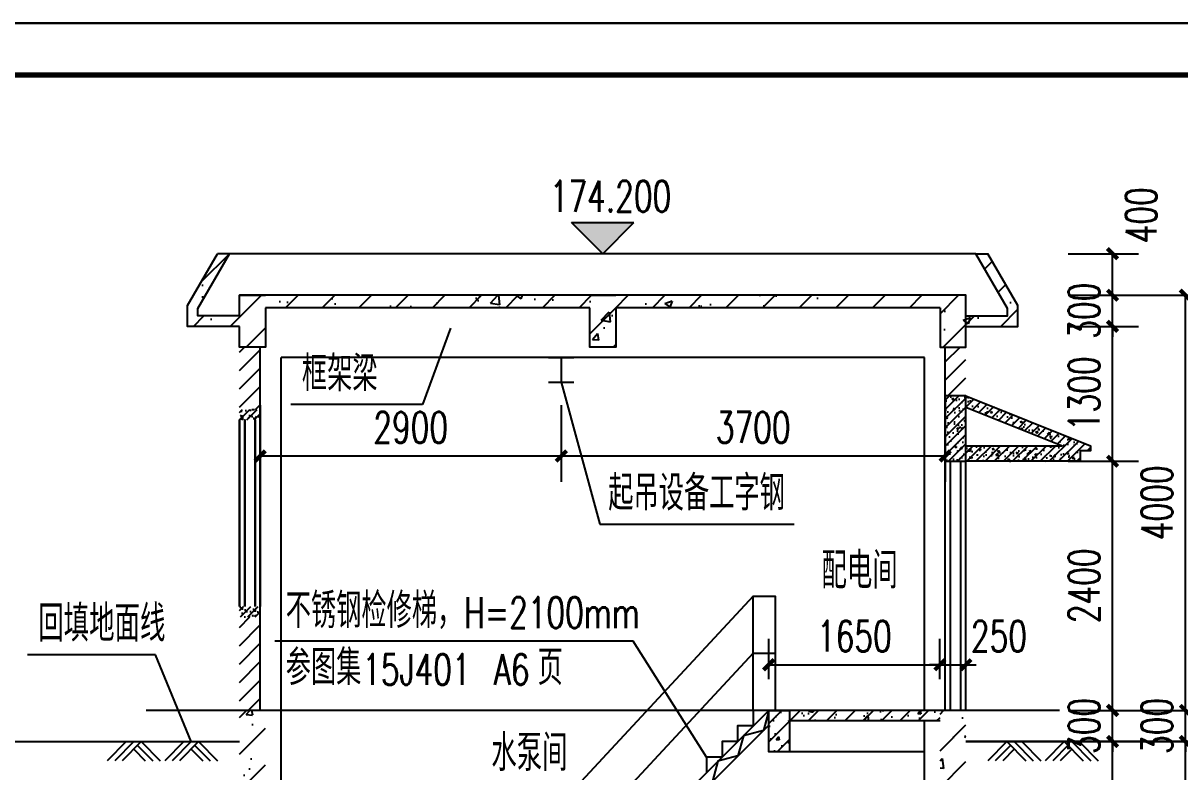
# Model space of a CAD drawing. Header units: millimetres. Extents: x -725 to 2274960, y -506 to 2980382.
# Drawn here: x 2057479 to 2068625, y 2678819 to 2686032 of the extents above; entities that cross this region are included whole.
import ezdxf

# ---------------------------------------------------------------- set-up
doc = ezdxf.new("R2010")
doc.units = ezdxf.units.MM
doc.header["$LTSCALE"] = 1000
doc.linetypes.add('DOTE', pattern=[2.42, 2, -0.2, 0.02, -0.2])
for name, color, linetype in [('02', 1, 'Continuous'), ('4', 1, 'Continuous'), ('DIM_ELEV', 3, 'Continuous'), ('DIM_LEAD', 3, 'Continuous'), ('DOTE', 1, 'DOTE'), ('PUB_DIM', 3, 'Continuous'), ('PUB_TITLE', 4, 'Continuous'), ('YHG_文字', 7, 'Continuous'), ('YHJ_剖面_梁板', 4, 'Continuous'), ('YHJ_平面_砖墙', 4, 'Continuous'), ('YHJ_看线', 144, 'Continuous'), ('YHJ_门窗细线', 160, 'Continuous'), ('附属构件', 6, 'Continuous')]:
    doc.layers.add(name, color=color, linetype=linetype)
doc.styles.add('_TCH_DIM', font='SIMPLEX', dxfattribs={"bigfont": 'GBCBIG'})
doc.styles.add('_TCH_DIM_T3', font='SIMPLEX', dxfattribs={"width": 0.705882, "bigfont": 'GBCBIG'})
doc.styles.add('TSSD_Rein', font='tssdeng.shx', dxfattribs={"width": 0.7, "bigfont": 'hztxt.shx'})
doc.dimstyles.new('_TCH_ARCH&&100', dxfattribs={"dimtxt": 297.5, "dimasz": 100, "dimexe": 250, "dimexo": 300, "dimgap": 126.25, "dimtad": 1, "dimdec": 0, "dimzin": 0, "dimdsep": 46, "dimtxsty": '_TCH_DIM_T3', "dimblk": 'ARCHTICK', "dimcen": 0.09, "dimclrt": 7, "dimazin": 2, "dimtfac": 1, "dimtdec": 0, "dimtix": 1, "dimtmove": 2, "dimatfit": 3, "dimfxl": 75, "dimtolj": 1, "dimtzin": 0, "dimarcsym": 0})

# ---------------------------------------------------------------- blocks, each defined once
blk = doc.blocks.new('HAYJZ A3')
blk.add_lwpolyline([(4975, -403417), (46975, -403417), (46975, -433117), (4975, -433117), (4975, -403417)])
at = {"const_width": 50}
blk.add_lwpolyline([(7475, -403917), (46475, -403917), (46475, -432617), (7475, -432617), (7475, -403917)], dxfattribs=at)
at = {"layer": 'PUB_TITLE'}
blk.add_lwpolyline([(4975, -433117), (46975, -433117), (46975, -403417), (4975, -403417)], close=True, dxfattribs=at)
blk = doc.blocks.new('_ArchTick')
at = {"color": 0, "linetype": 'ByBlock', "const_width": 0.4}
blk.add_lwpolyline([(-0.5, -0.5), (0.5, 0.5)], dxfattribs=at)
blk = doc.blocks.new('*D132')
at = {"layer": 'Defpoints', "color": 0, "transparency": 16777216}
for p in [(2067249, 2679111), (2067977, 2679111), (2067249, 2675811)]:
    blk.add_point(p, dxfattribs=at)
at = {"layer": 'PUB_DIM', "color": 0, "lineweight": -2, "transparency": 16777216}
for p, q in [((2067549, 2679111), (2068227, 2679111)), ((2067977, 2675811), (2067977, 2679111)), ((2067549, 2675811), (2068227, 2675811))]:
    blk.add_line(p, q, dxfattribs=at)
at = {"layer": 'PUB_DIM', "color": 0, "lineweight": -2, "transparency": 16777216, "xscale": 100, "yscale": 100, "zscale": 100}
for p, rotation in [((2067977, 2679111), 90), ((2067977, 2675811), 270)]:
    blk.add_blockref('_ArchTick', p, dxfattribs=dict(at, rotation=rotation))
at = {"layer": 'PUB_DIM', "color": 7, "transparency": 16777216, "insert": (2067702, 2677461), "char_height": 297.5, "attachment_point": 5, "rotation": 90, "style": '_TCH_DIM_T3'}
blk.add_mtext('\\A1;3300', dxfattribs=at)
blk = doc.blocks.new('*D133')
at = {"layer": 'Defpoints', "color": 0, "transparency": 16777216}
for p in [(2067249, 2679411), (2067977, 2679411), (2067249, 2679111)]:
    blk.add_point(p, dxfattribs=at)
at = {"layer": 'PUB_DIM', "color": 0, "lineweight": -2, "transparency": 16777216}
for p, q in [((2067977, 2679411), (2067977, 2679511)), ((2067549, 2679411), (2068227, 2679411)), ((2067977, 2679111), (2067977, 2679411)), ((2067549, 2679111), (2068227, 2679111)), ((2067977, 2679111), (2067977, 2679011))]:
    blk.add_line(p, q, dxfattribs=at)
at = {"layer": 'PUB_DIM', "color": 0, "lineweight": -2, "transparency": 16777216, "xscale": 100, "yscale": 100, "zscale": 100}
for p, rotation in [((2067977, 2679411), 270), ((2067977, 2679111), 90)]:
    blk.add_blockref('_ArchTick', p, dxfattribs=dict(at, rotation=rotation))
at = {"layer": 'PUB_DIM', "color": 7, "transparency": 16777216, "insert": (2067702, 2679261), "char_height": 297.5, "attachment_point": 5, "rotation": 90, "style": '_TCH_DIM_T3'}
blk.add_mtext('\\A1;300', dxfattribs=at)
blk = doc.blocks.new('*D134')
at = {"layer": 'Defpoints', "color": 0, "transparency": 16777216}
for p in [(2067249, 2681811), (2067977, 2681811), (2067249, 2679411)]:
    blk.add_point(p, dxfattribs=at)
at = {"layer": 'PUB_DIM', "color": 0, "lineweight": -2, "transparency": 16777216}
for p, q in [((2067549, 2681811), (2068227, 2681811)), ((2067977, 2679411), (2067977, 2681811)), ((2067549, 2679411), (2068227, 2679411))]:
    blk.add_line(p, q, dxfattribs=at)
at = {"layer": 'PUB_DIM', "color": 0, "lineweight": -2, "transparency": 16777216, "xscale": 100, "yscale": 100, "zscale": 100}
for p, rotation in [((2067977, 2681811), 90), ((2067977, 2679411), 270)]:
    blk.add_blockref('_ArchTick', p, dxfattribs=dict(at, rotation=rotation))
at = {"layer": 'PUB_DIM', "color": 7, "transparency": 16777216, "insert": (2067702, 2680611), "char_height": 297.5, "attachment_point": 5, "rotation": 90, "style": '_TCH_DIM_T3'}
blk.add_mtext('\\A1;2400', dxfattribs=at)
blk = doc.blocks.new('*D135')
at = {"layer": 'Defpoints', "color": 0, "transparency": 16777216}
for p in [(2067249, 2683111), (2067977, 2683111), (2067249, 2681811)]:
    blk.add_point(p, dxfattribs=at)
at = {"layer": 'PUB_DIM', "color": 0, "lineweight": -2, "transparency": 16777216}
for p, q in [((2067549, 2683111), (2068227, 2683111)), ((2067977, 2681811), (2067977, 2683111)), ((2067549, 2681811), (2068227, 2681811))]:
    blk.add_line(p, q, dxfattribs=at)
at = {"layer": 'PUB_DIM', "color": 0, "lineweight": -2, "transparency": 16777216, "xscale": 100, "yscale": 100, "zscale": 100}
for p, rotation in [((2067977, 2683111), 90), ((2067977, 2681811), 270)]:
    blk.add_blockref('_ArchTick', p, dxfattribs=dict(at, rotation=rotation))
at = {"layer": 'PUB_DIM', "color": 7, "transparency": 16777216, "insert": (2067702, 2682461), "char_height": 297.5, "attachment_point": 5, "rotation": 90, "style": '_TCH_DIM_T3'}
blk.add_mtext('\\A1;1300', dxfattribs=at)
blk = doc.blocks.new('*D136')
at = {"layer": 'Defpoints', "color": 0, "transparency": 16777216}
for p in [(2067249, 2683411), (2067977, 2683411), (2067249, 2683111)]:
    blk.add_point(p, dxfattribs=at)
at = {"layer": 'PUB_DIM', "color": 0, "lineweight": -2, "transparency": 16777216}
for p, q in [((2067977, 2683411), (2067977, 2683511)), ((2067549, 2683411), (2068227, 2683411)), ((2067977, 2683111), (2067977, 2683411)), ((2067549, 2683111), (2068227, 2683111)), ((2067977, 2683111), (2067977, 2683011))]:
    blk.add_line(p, q, dxfattribs=at)
at = {"layer": 'PUB_DIM', "color": 0, "lineweight": -2, "transparency": 16777216, "xscale": 100, "yscale": 100, "zscale": 100}
for p, rotation in [((2067977, 2683411), 270), ((2067977, 2683111), 90)]:
    blk.add_blockref('_ArchTick', p, dxfattribs=dict(at, rotation=rotation))
at = {"layer": 'PUB_DIM', "color": 7, "transparency": 16777216, "insert": (2067702, 2683261), "char_height": 297.5, "attachment_point": 5, "rotation": 90, "style": '_TCH_DIM_T3'}
blk.add_mtext('\\A1;300', dxfattribs=at)
blk = doc.blocks.new('*D137')
at = {"layer": 'Defpoints', "color": 0, "transparency": 16777216}
for p in [(2067249, 2683811), (2067977, 2683811), (2067249, 2683411)]:
    blk.add_point(p, dxfattribs=at)
at = {"layer": 'PUB_DIM', "color": 0, "lineweight": -2, "transparency": 16777216}
for p, q in [((2067549, 2683811), (2068227, 2683811)), ((2067977, 2683411), (2067977, 2683811)), ((2067549, 2683411), (2068227, 2683411))]:
    blk.add_line(p, q, dxfattribs=at)
at = {"layer": 'PUB_DIM', "color": 0, "lineweight": -2, "transparency": 16777216, "xscale": 100, "yscale": 100, "zscale": 100}
for p, rotation in [((2067977, 2683811), 90), ((2067977, 2683411), 270)]:
    blk.add_blockref('_ArchTick', p, dxfattribs=dict(at, rotation=rotation))
at = {"layer": 'PUB_DIM', "color": 7, "transparency": 16777216, "insert": (2068252, 2684181), "char_height": 297.5, "attachment_point": 5, "rotation": 90, "style": '_TCH_DIM_T3'}
blk.add_mtext('\\A1;400', dxfattribs=at)
blk = doc.blocks.new('*D140')
at = {"layer": 'Defpoints', "color": 0, "transparency": 16777216}
for p in [(2067549, 2679111), (2068679, 2679111), (2067549, 2675811)]:
    blk.add_point(p, dxfattribs=at)
at = {"layer": 'PUB_DIM', "color": 0, "lineweight": -2, "transparency": 16777216}
for p, q in [((2067849, 2679111), (2068929, 2679111)), ((2068679, 2675811), (2068679, 2679111)), ((2067849, 2675811), (2068929, 2675811))]:
    blk.add_line(p, q, dxfattribs=at)
at = {"layer": 'PUB_DIM', "color": 0, "lineweight": -2, "transparency": 16777216, "xscale": 100, "yscale": 100, "zscale": 100}
for p, rotation in [((2068679, 2679111), 90), ((2068679, 2675811), 270)]:
    blk.add_blockref('_ArchTick', p, dxfattribs=dict(at, rotation=rotation))
at = {"layer": 'PUB_DIM', "color": 7, "transparency": 16777216, "insert": (2068404, 2677461), "char_height": 297.5, "attachment_point": 5, "rotation": 90, "style": '_TCH_DIM_T3'}
blk.add_mtext('\\A1;3300', dxfattribs=at)
blk = doc.blocks.new('*D141')
at = {"layer": 'Defpoints', "color": 0, "transparency": 16777216}
for p in [(2067549, 2679411), (2068679, 2679411), (2067549, 2679111)]:
    blk.add_point(p, dxfattribs=at)
at = {"layer": 'PUB_DIM', "color": 0, "lineweight": -2, "transparency": 16777216}
for p, q in [((2068679, 2679411), (2068679, 2679511)), ((2067849, 2679411), (2068929, 2679411)), ((2068679, 2679111), (2068679, 2679411)), ((2067849, 2679111), (2068929, 2679111)), ((2068679, 2679111), (2068679, 2679011))]:
    blk.add_line(p, q, dxfattribs=at)
at = {"layer": 'PUB_DIM', "color": 0, "lineweight": -2, "transparency": 16777216, "xscale": 100, "yscale": 100, "zscale": 100}
for p, rotation in [((2068679, 2679411), 270), ((2068679, 2679111), 90)]:
    blk.add_blockref('_ArchTick', p, dxfattribs=dict(at, rotation=rotation))
at = {"layer": 'PUB_DIM', "color": 7, "transparency": 16777216, "insert": (2068404, 2679261), "char_height": 297.5, "attachment_point": 5, "rotation": 90, "style": '_TCH_DIM_T3'}
blk.add_mtext('\\A1;300', dxfattribs=at)
blk = doc.blocks.new('*D142')
at = {"layer": 'Defpoints', "color": 0, "transparency": 16777216}
for p in [(2067549, 2683411), (2068679, 2683411), (2067549, 2679411)]:
    blk.add_point(p, dxfattribs=at)
at = {"layer": 'PUB_DIM', "color": 0, "lineweight": -2, "transparency": 16777216}
for p, q in [((2067849, 2683411), (2068929, 2683411)), ((2068679, 2679411), (2068679, 2683411)), ((2067849, 2679411), (2068929, 2679411))]:
    blk.add_line(p, q, dxfattribs=at)
at = {"layer": 'PUB_DIM', "color": 0, "lineweight": -2, "transparency": 16777216, "xscale": 100, "yscale": 100, "zscale": 100}
for p, rotation in [((2068679, 2683411), 90), ((2068679, 2679411), 270)]:
    blk.add_blockref('_ArchTick', p, dxfattribs=dict(at, rotation=rotation))
at = {"layer": 'PUB_DIM', "color": 7, "transparency": 16777216, "insert": (2068404, 2681411), "char_height": 297.5, "attachment_point": 5, "rotation": 90, "style": '_TCH_DIM_T3'}
blk.add_mtext('\\A1;4000', dxfattribs=at)
blk = doc.blocks.new('*D143')
at = {"layer": 'Defpoints', "color": 0, "transparency": 16777216}
for p in [(2066564, 2679851), (2066314, 2679411), (2066564, 2679411)]:
    blk.add_point(p, dxfattribs=at)
at = {"layer": 'PUB_DIM', "color": 0, "lineweight": -2, "transparency": 16777216}
for p, q in [((2066314, 2679711), (2066314, 2680101)), ((2066564, 2679711), (2066564, 2680101)), ((2066314, 2679851), (2066214, 2679851)), ((2066314, 2679851), (2066564, 2679851)), ((2066564, 2679851), (2066664, 2679851))]:
    blk.add_line(p, q, dxfattribs=at)
at = {"layer": 'PUB_DIM', "color": 0, "lineweight": -2, "transparency": 16777216, "xscale": 100, "yscale": 100, "zscale": 100}
blk.add_blockref('_ArchTick', (2066314, 2679851), dxfattribs=at)
at = {"layer": 'PUB_DIM', "color": 0, "lineweight": -2, "transparency": 16777216, "xscale": 100, "yscale": 100, "zscale": 100, "rotation": 180}
blk.add_blockref('_ArchTick', (2066564, 2679851), dxfattribs=at)
at = {"layer": 'PUB_DIM', "color": 7, "transparency": 16777216, "insert": (2066882, 2680126), "char_height": 297.5, "attachment_point": 5, "style": '_TCH_DIM_T3'}
blk.add_mtext('\\A1;250', dxfattribs=at)
blk = doc.blocks.new('*D144')
at = {"layer": 'Defpoints', "color": 0, "transparency": 16777216}
for p in [(2066314, 2679851), (2064664, 2679411), (2066314, 2679411)]:
    blk.add_point(p, dxfattribs=at)
at = {"layer": 'PUB_DIM', "color": 0, "lineweight": -2, "transparency": 16777216}
for p, q in [((2064664, 2679711), (2064664, 2680101)), ((2066314, 2679711), (2066314, 2680101)), ((2064664, 2679851), (2066314, 2679851))]:
    blk.add_line(p, q, dxfattribs=at)
at = {"layer": 'PUB_DIM', "color": 0, "lineweight": -2, "transparency": 16777216, "xscale": 100, "yscale": 100, "zscale": 100, "rotation": 180}
blk.add_blockref('_ArchTick', (2064664, 2679851), dxfattribs=at)
at = {"layer": 'PUB_DIM', "color": 0, "lineweight": -2, "transparency": 16777216, "xscale": 100, "yscale": 100, "zscale": 100}
blk.add_blockref('_ArchTick', (2066314, 2679851), dxfattribs=at)
at = {"layer": 'PUB_DIM', "color": 7, "transparency": 16777216, "insert": (2065489, 2680126), "char_height": 297.5, "attachment_point": 5, "style": '_TCH_DIM_T3'}
blk.add_mtext('\\A1;1650', dxfattribs=at)
blk = doc.blocks.new('*D145')
at = {"layer": 'Defpoints', "color": 0, "transparency": 16777216}
for p in [(2059764, 2682652), (2062665, 2682652), (2062665, 2681862)]:
    blk.add_point(p, dxfattribs=at)
at = {"layer": 'PUB_DIM', "color": 0, "lineweight": -2, "transparency": 16777216}
for p, q in [((2059764, 2682352), (2059764, 2681612)), ((2062665, 2682352), (2062665, 2681612)), ((2059764, 2681862), (2062665, 2681862))]:
    blk.add_line(p, q, dxfattribs=at)
at = {"layer": 'PUB_DIM', "color": 0, "lineweight": -2, "transparency": 16777216, "xscale": 100, "yscale": 100, "zscale": 100, "rotation": 180}
blk.add_blockref('_ArchTick', (2059764, 2681862), dxfattribs=at)
at = {"layer": 'PUB_DIM', "color": 0, "lineweight": -2, "transparency": 16777216, "xscale": 100, "yscale": 100, "zscale": 100}
blk.add_blockref('_ArchTick', (2062665, 2681862), dxfattribs=at)
at = {"layer": 'PUB_DIM', "color": 7, "transparency": 16777216, "insert": (2061214, 2682137), "char_height": 297.5, "attachment_point": 5, "style": '_TCH_DIM_T3'}
blk.add_mtext('\\A1;2900', dxfattribs=at)
blk = doc.blocks.new('*D146')
at = {"layer": 'Defpoints', "color": 0, "transparency": 16777216}
for p in [(2062665, 2682652), (2066364, 2682652), (2066364, 2681862)]:
    blk.add_point(p, dxfattribs=at)
at = {"layer": 'PUB_DIM', "color": 0, "lineweight": -2, "transparency": 16777216}
for p, q in [((2062665, 2682352), (2062665, 2681612)), ((2066364, 2682352), (2066364, 2681612)), ((2062665, 2681862), (2066364, 2681862))]:
    blk.add_line(p, q, dxfattribs=at)
at = {"layer": 'PUB_DIM', "color": 0, "lineweight": -2, "transparency": 16777216, "xscale": 100, "yscale": 100, "zscale": 100, "rotation": 180}
blk.add_blockref('_ArchTick', (2062665, 2681862), dxfattribs=at)
at = {"layer": 'PUB_DIM', "color": 0, "lineweight": -2, "transparency": 16777216, "xscale": 100, "yscale": 100, "zscale": 100}
blk.add_blockref('_ArchTick', (2066364, 2681862), dxfattribs=at)
at = {"layer": 'PUB_DIM', "color": 7, "transparency": 16777216, "insert": (2064514, 2682137), "char_height": 297.5, "attachment_point": 5, "style": '_TCH_DIM_T3'}
blk.add_mtext('\\A1;3700', dxfattribs=at)

msp = doc.modelspace()

# ---------------------------------------------------------------- hatches: boundary and pattern name
h = msp.add_hatch()
h.set_pattern_fill('钢筋混凝土', color=8, scale=100)
h.set_pattern_definition([(45, (-401362.35, -212597), (-176.776695, 176.776695), []), (50, (-401362.35, -212597), (717.26018, -62.752135), [75, -825]), (355, (-401362.35, -212597), (-138.75133, 752.19213), [60, -660]), (100.4514, (-401302.6, -212602.24), (578.50938, 689.43954), [63.74019, -701.14211]), (46.1842, (-401362.35, -212397), (1067.24105, -165.51901), [112.5, -1237.5]), (96.6356, (-401273.4, -212410.8), (934.6627, 974.11787), [95.6103, -1051.713]), (351.1842, (-401362.3, -212397), (934.66195, 974.1186), [90, -990]), (21, (-401262.35, -212447), (596.90705, -402.61889), [75, -825]), (326, (-401262.35, -212447), (243.31533, 725.15005), [60, -660]), (71.4514, (-401212.6, -212480.56), (840.22263, 322.5305), [63.74019, -701.14211]), (37.5, (-401362.35, -212597), (12.159855, 332.893854), [0, -652, 0, -670, 0, -662.5]), (7.5, (-401362.35, -212597), (263.069537, 394.411712), [0, -382, 0, -637, 0, -252.5]), (327.5, (-401585.35, -212597), (533.822436, -22.554872), [0, -250, 0, -780, 0, -1035]), (317.5, (-401685.35, -212597), (583.18617, 100.10498), [0, -325, 0, -518, 0, -735])])
h.paths.add_polyline_path([(2066660.0764, 2683810.7246), (2066775.5465, 2683810.7246), (2067006.4866, 2683410.7246), (2066891.0165, 2683410.7246)])
h.paths.add_polyline_path([(2066564.2216, 2683210.7246), (2066964.2216, 2683210.7246), (2066964.2216, 2683283.9296), (2066891.0165, 2683410.7246), (2067006.4866, 2683410.7246), (2067064.2216, 2683310.7246), (2067064.2216, 2683110.7246), (2066564.2216, 2683110.7246)])
h.paths.add_polyline_path([(2066464.2216, 2683410.7246), (2066564.2216, 2683410.7246), (2066564.2216, 2682910.7246), (2066464.2216, 2682910.7246)])
h.paths.add_polyline_path([(2062939.2216, 2683290.7246), (2059814.2216, 2683290.7246), (2059814.2216, 2682910.7246), (2059664.2216, 2682910.7246), (2059664.2216, 2683410.7246), (2059814.2216, 2683410.7246), (2066464.2216, 2683410.7246), (2066464.2216, 2682910.7246), (2066314.2216, 2682910.7246), (2066314.2216, 2683290.7246), (2063189.2216, 2683290.7246), (2063189.2216, 2682910.7246), (2062939.2216, 2682910.7246)])
h.paths.add_polyline_path([(2059064.2216, 2683310.7246), (2059121.9566, 2683410.7246), (2059237.4267, 2683410.7246), (2059164.2216, 2683283.9296), (2059164.2216, 2683210.7246), (2059564.2216, 2683210.7246), (2059564.2216, 2683410.7246), (2059664.2216, 2683410.7246), (2059664.2216, 2682910.7246), (2059564.2216, 2682910.7246), (2059564.2216, 2683110.7246), (2059064.2216, 2683110.7246)])
h.paths.add_polyline_path([(2059352.8967, 2683810.7246), (2059468.3668, 2683810.7246), (2059237.4267, 2683410.7246), (2059121.9566, 2683410.7246)])
h = msp.add_hatch()
h.set_pattern_fill('钢筋混凝土', color=8, scale=25)
h.set_pattern_definition([(45, (-401362.35, -212597.007), (-44.1941738, 44.1941738), []), (50, (-401362.35, -212597), (179.3150457, -15.688034), [18.75, -206.25]), (355, (-401362.35, -212597), (-34.687833, 188.048033), [15, -165]), (100.4514, (-401347.4, -212598.31), (144.6273454, 172.3598855), [15.9350475, -175.285528]), (46.1842, (-401362.35, -212547), (266.810262, -41.379754), [28.125, -309.375]), (96.6356, (-401340.11, -212550.46), (233.665676, 243.529468), [23.902572, -262.92825]), (351.1842, (-401362.35, -212547), (233.665486, 243.52965), [22.5, -247.5]), (21, (-401337.35, -212559.5), (149.226763, -100.6547227), [18.75, -206.25]), (326, (-401337.35, -212559.5), (60.828833, 181.287511), [15, -165]), (71.4514, (-401324.91, -212567.9), (210.055657, 80.632624), [15.9350475, -175.285528]), (37.5, (-401362.35, -212597.007), (3.0399638, 83.2234635), [0, -163, 0, -167.5, 0, -165.625]), (7.5, (-401362.35, -212597.01), (65.7673844, 98.602928), [0, -95.5, 0, -159.25, 0, -63.125]), (327.5, (-401418.1, -212597.01), (133.455609, -5.6387179), [0, -62.5, 0, -195, 0, -258.75]), (317.5, (-401443.1, -212597.01), (145.7965423, 25.0262456), [0, -81.25, 0, -129.5, 0, -183.75])])
h.paths.add_polyline_path([(2066464.2216, 2682440.6903), (2066364.2216, 2682440.6903), (2066364.2216, 2681810.7246), (2066464.2216, 2681810.7246)])
h.paths.add_polyline_path([(2066564.2216, 2682440.6903), (2066464.2216, 2682440.6903), (2066464.2216, 2681810.7246), (2066564.2216, 2681810.7246)])
h.paths.add_polyline_path([(2066564.2216, 2682440.6903), (2066564.2216, 2682332.9881), (2067494.9468, 2681960.7246), (2066564.2216, 2681960.7246), (2066564.2216, 2681810.7246), (2067664.2216, 2681810.7246), (2067664.2216, 2681910.7246), (2067764.2216, 2681910.7246), (2067764.2216, 2681960.7246)])
h = msp.add_hatch()
h.set_pattern_fill('钢筋混凝土', color=8, scale=20)
h.set_pattern_definition([(45, (-401362.35, -212597.007), (-35.35533906, 35.35533906), []), (50, (-401362.35, -212597.01), (143.4520365, -12.550427), [15, -165]), (355, (-401362.35, -212597), (-27.750267, 150.438427), [12, -132]), (100.4514, (-401350.4, -212598.05), (115.7018763, 137.8879084), [12.748038, -140.2284224]), (46.1842, (-401362.35, -212557), (213.44821, -33.103803), [22.5, -247.5]), (96.6356, (-401344.56, -212559.77), (186.932541, 194.823574), [19.122058, -210.3426]), (351.1842, (-401362.35, -212557), (186.932389, 194.82372), [18, -198]), (21, (-401342.35, -212567.01), (119.3814104, -80.523778), [15, -165]), (326, (-401342.35, -212567), (48.6630664, 145.030009), [12, -132]), (71.4514, (-401332.4, -212573.72), (168.0445257, 64.5060993), [12.748038, -140.2284224]), (37.5, (-401362.35, -212597.007), (2.43197106, 66.5787708), [0, -130.4, 0, -134, 0, -132.5]), (7.5, (-401362.35, -212597.01), (52.6139075, 78.8823424), [0, -76.4, 0, -127.4, 0, -50.5]), (327.5, (-401406.95, -212597.007), (106.7644872, -4.51097435), [0, -50, 0, -156, 0, -207]), (317.5, (-401426.95, -212597.01), (116.6372339, 20.0209965), [0, -65, 0, -103.6, 0, -147])])
h.paths.add_polyline_path([(2059664.2216, 2680410.7246), (2059764.2216, 2680410.7246), (2059764.2216, 2680310.7246), (2059664.2216, 2680310.7246)])
h.paths.add_polyline_path([(2059564.2216, 2680410.7246), (2059664.2216, 2680410.7246), (2059664.2216, 2680310.7246), (2059564.2216, 2680310.7246)])
h.paths.add_polyline_path([(2059664.2216, 2682310.7246), (2059764.2216, 2682310.7246), (2059764.2216, 2682210.7246), (2059664.2216, 2682210.7246)])
h.paths.add_polyline_path([(2059564.2216, 2682310.7246), (2059664.2216, 2682310.7246), (2059664.2216, 2682210.7246), (2059564.2216, 2682210.7246)])
h = msp.add_hatch()
h.set_pattern_fill('钢筋混凝土', color=8, scale=100)
h.set_pattern_definition([(45, (0, 0), (-176.776695, 176.776695), []), (50, (0, 0), (717.26018, -62.75213), [75, -825]), (355, (0, 0), (-138.75133, 752.19213), [60, -660]), (100.4514, (59.8, -5.2), (578.50938, 689.43954), [63.74019, -701.14211]), (46.1842, (0, 200), (1067.24105, -165.51901), [112.5, -1237.5]), (96.6356, (88.9, 186.2), (934.6627, 974.11787), [95.6103, -1051.713]), (351.1842, (0, 200), (934.66195, 974.1186), [90, -990]), (21, (100, 150), (596.90705, -402.61889), [75, -825]), (326, (100, 150), (243.31533, 725.15005), [60, -660]), (71.4514, (149.74, 116.45), (840.22263, 322.5305), [63.74019, -701.14211]), (37.5, (0, 0), (12.159855, 332.893854), [0, -652, 0, -670, 0, -662.5]), (7.5, (0, 0), (263.069537, 394.411712), [0, -382, 0, -637, 0, -252.5]), (327.5, (-223, 0), (533.822436, -22.554872), [0, -250, 0, -780, 0, -1035]), (317.5, (-323, 0), (583.18617, 100.10498), [0, -325, 0, -518, 0, -735])])
h.paths.add_polyline_path([(2066564.2216, 2679410.7246), (2066314.2216, 2679410.7246), (2066314.2216, 2678385.3973), (2066564.2216, 2678398.5418)])
h.paths.add_polyline_path([(2066564.2216, 2678398.5418), (2066314.2216, 2678385.3973), (2066314.2216, 2675810.7246), (2061146.7571, 2675810.7246), (2061388.2388, 2675310.7246), (2066864.2216, 2675310.7246), (2066864.2216, 2675810.7246), (2066564.2216, 2675810.7246)])
h.paths.add_polyline_path([(2059814.2216, 2678403.4841), (2059564.2216, 2678410.7246), (2059564.2216, 2676716.5962), (2059814.2216, 2676716.5962)])
h.paths.add_polyline_path([(2059814.2216, 2679410.7246), (2059564.2216, 2679410.7246), (2059564.2216, 2678410.7246), (2059814.2216, 2678403.4841)])
h.paths.add_polyline_path([(2061146.7571, 2675810.7246), (2059814.2216, 2675810.7246), (2059814.2216, 2675910.7246), (2059814.2216, 2676164.8861), (2059564.2216, 2676164.8861), (2059564.2216, 2675810.7246), (2059374.9307, 2675810.7246), (2059264.2216, 2675603.5889), (2059264.2216, 2675310.7246), (2061388.2388, 2675310.7246)])
h.paths.add_polyline_path([(2059374.9307, 2675810.7246), (2059264.2216, 2675810.7246), (2059264.2216, 2675603.5889)], flags=17)
h = msp.add_hatch()
h.set_pattern_fill('钢筋混凝土', color=8, scale=50)
h.set_pattern_definition([(45, (-401362.35, -212597.01), (-88.3883476, 88.3883476), []), (50, (-401362.35, -212597), (358.630091, -31.376067), [37.5, -412.5]), (355, (-401362.35, -212597), (-69.375667, 376.096067), [30, -330]), (100.4514, (-401332.46, -212599.62), (289.25469, 344.71977), [31.870095, -350.571056]), (46.1842, (-401362.35, -212497), (533.620524, -82.759507), [56.25, -618.75]), (96.6356, (-401317.9, -212503.9), (467.33135, 487.058935), [47.805144, -525.8565]), (351.1842, (-401362.35, -212497), (467.33097, 487.0593), [45, -495]), (21, (-401312.35, -212522), (298.453526, -201.309445), [37.5, -412.5]), (326, (-401312.35, -212522), (121.657666, 362.575023), [30, -330]), (71.4514, (-401287.48, -212538.78), (420.111314, 161.265248), [31.870095, -350.571056]), (37.5, (-401362.35, -212597.01), (6.0799277, 166.446927), [0, -326, 0, -335, 0, -331.25]), (7.5, (-401362.35, -212597), (131.534769, 197.205856), [0, -191, 0, -318.5, 0, -126.25]), (327.5, (-401473.85, -212597.01), (266.911218, -11.277436), [0, -125, 0, -390, 0, -517.5]), (317.5, (-401523.85, -212597), (291.593085, 50.052491), [0, -162.5, 0, -259, 0, -367.5])])
h.paths.add_polyline_path([(2064864.2216, 2679410.7246), (2066314.2216, 2679410.7246), (2066314.2216, 2679310.7246), (2064864.2216, 2679310.7246)])
h.paths.add_polyline_path([(2064664.2216, 2679410.7246), (2064864.2216, 2679410.7246), (2064864.2216, 2679010.7246), (2064664.2216, 2679010.7246)])
at = {"layer": 'DIM_ELEV'}
msp.add_hatch(color=256, dxfattribs=at).paths.add_polyline_path([(2063064.2216, 2683810.7246), (2062764.2216, 2684110.7246), (2063364.2216, 2684110.7246)])
at = {"layer": 'YHJ_剖面_梁板'}
h = msp.add_hatch(dxfattribs=at)
h.set_pattern_fill('普通砖', color=8, scale=50)
h.set_pattern_definition([(45, (-126767.9, 3853.48), (-88.388383, 88.388383), [])])
h.paths.add_polyline_path([(2066464.2216, 2682910.7246), (2066564.2216, 2682910.7246), (2066564.2216, 2682440.6903), (2066464.2216, 2682440.6903)])
h.paths.add_polyline_path([(2066364.2216, 2682910.7246), (2066464.2216, 2682910.7246), (2066464.2216, 2682440.6903), (2066364.2216, 2682440.6903)])
h.paths.add_polyline_path([(2059664.2216, 2682910.7246), (2059764.2216, 2682910.7246), (2059764.2216, 2682310.7246), (2059664.2216, 2682310.7246)])
h.paths.add_polyline_path([(2059564.2216, 2682910.7246), (2059664.2216, 2682910.7246), (2059664.2216, 2682310.7246), (2059564.2216, 2682310.7246)])
h.paths.add_polyline_path([(2059664.2216, 2680310.7246), (2059764.2216, 2680310.7246), (2059764.2216, 2679410.7246), (2059664.2216, 2679410.7246)])
h.paths.add_polyline_path([(2059564.2216, 2680310.7246), (2059664.2216, 2680310.7246), (2059664.2216, 2679410.7246), (2059564.2216, 2679410.7246)])

# ---------------------------------------------------------------- linework, layer by layer
for p, q in [((2058473.6097, 2679110.7246), (2058290.4892, 2678924.7712)), ((2058545.5499, 2679110.7246), (2058362.4294, 2678924.7712)), ((2058617.4901, 2679110.7246), (2058434.3696, 2678924.7712)), ((2058545.5499, 2679037.6714), (2058656.7302, 2678924.7712)), ((2058581.52, 2679074.198), (2058728.6704, 2678924.7712)), ((2058617.4901, 2679110.7246), (2058800.7109, 2678924.7712)), ((2059026.5717, 2679110.7246), (2058843.4512, 2678924.7712)), ((2059098.5119, 2679110.7246), (2058915.3914, 2678924.7712)), ((2059170.4521, 2679110.7246), (2058987.3316, 2678924.7712)), ((2059098.5119, 2679037.6714), (2059209.6922, 2678924.7712)), ((2059134.482, 2679074.198), (2059281.6324, 2678924.7712)), ((2059170.4521, 2679110.7246), (2059353.6729, 2678924.7712)), ((2066957.9911, 2679110.7246), (2066774.7703, 2678924.7712)), ((2066993.9612, 2679074.198), (2066846.8108, 2678924.7712)), ((2067029.9313, 2679037.6714), (2066918.751, 2678924.7712)), ((2066957.9911, 2679110.7246), (2067141.1116, 2678924.7712)), ((2067029.9313, 2679110.7246), (2067213.0518, 2678924.7712)), ((2067101.8715, 2679110.7246), (2067284.992, 2678924.7712)), ((2067510.9531, 2679110.7246), (2067327.7323, 2678924.7712)), ((2067546.9232, 2679074.198), (2067399.7728, 2678924.7712)), ((2067582.8933, 2679037.6714), (2067471.713, 2678924.7712)), ((2067510.9531, 2679110.7246), (2067694.0736, 2678924.7712)), ((2067582.8933, 2679110.7246), (2067766.0138, 2678924.7712)), ((2067654.8335, 2679110.7246), (2067837.954, 2678924.7712))]:
    msp.add_line(p, q)
at = {"layer": '02', "const_width": 20}
for points in [[(2062788.7617, 2682810.7246), (2062540.2926, 2682810.7246)], [(2062664.5271, 2682810.7246), (2062664.5271, 2682572.148)], [(2062788.7617, 2682572.148), (2062540.2926, 2682572.148)]]:
    msp.add_lwpolyline(points, dxfattribs=at)
at = {"layer": '4', "color": 14}
for p, q in [((2064664.2216, 2679410.7246), (2062564.2216, 2677310.7246)), ((2064664.2216, 2679269.3032), (2062705.643, 2677310.7246))]:
    msp.add_line(p, q, dxfattribs=at)
for points in [[(2064664.2216, 2679410.7246), (2064612.4578, 2679217.5394), (2064419.2726, 2679165.7756), (2064367.5088, 2678972.5904), (2064174.3237, 2678920.8266), (2064122.5598, 2678727.6414), (2063929.3747, 2678675.8776), (2063877.6109, 2678482.6925), (2063684.4257, 2678430.9287), (2063632.6619, 2678237.7435), (2063439.4767, 2678185.9797), (2063387.7129, 2677992.7945), (2063194.5278, 2677941.0307), (2063142.7639, 2677747.8456), (2062949.5788, 2677696.0817), (2062897.815, 2677502.8966), (2062704.6298, 2677451.1328), (2062667.0075, 2677310.7246)], [(2064664.2216, 2679410.7246), (2064514.2216, 2679410.7246), (2064514.2216, 2679260.7246)], [(2064514.2216, 2679260.7246), (2064364.2216, 2679260.7246), (2064364.2216, 2679110.7246)], [(2064364.2216, 2679110.7246), (2064214.2216, 2679110.7246), (2064214.2216, 2678960.7246)], [(2064214.2216, 2678960.7246), (2064064.2216, 2678960.7246), (2064064.2216, 2678810.7246)]]:
    msp.add_lwpolyline(points, dxfattribs=at)
at = {"layer": 'DIM_ELEV'}
for p, q in [((2063064.2216, 2683810.7246), (2062764.2216, 2684110.7246)), ((2062764.2216, 2684110.7246), (2063364.2216, 2684110.7246)), ((2063064.2216, 2683810.7246), (2063364.2216, 2684110.7246)), ((2068117.8666, 2683410.7246), (2069489.0887, 2683410.7246)), ((2068117.8666, 2679410.7246), (2069489.0887, 2679410.7246)), ((2068117.8666, 2679110.7246), (2069489.0887, 2679110.7246))]:
    msp.add_line(p, q, dxfattribs=at)
for points in [[(2056564.2216, 2679110.7246), (2059564.2216, 2679110.7246)], [(2073571.3558, 2679110.7246), (2066564.2216, 2679110.7246)]]:
    msp.add_lwpolyline(points, dxfattribs=at)
at = {"layer": 'DIM_LEAD'}
for p, q in [((2061598.2823, 2683093.2383), (2061327.6004, 2682359.4605)), ((2062664.5271, 2682572.148), (2063036.6519, 2681205.9033)), ((2061327.6004, 2682359.4605), (2060060.4534, 2682359.4605)), ((2063036.6519, 2681205.9033), (2064909.4456, 2681205.9033)), ((2063358.5035, 2680077.0829), (2059904.7314, 2680077.0829)), ((2064064.2216, 2678960.7246), (2063358.5035, 2680077.0829)), ((2058755.6793, 2679945.807), (2057520.3138, 2679945.807)), ((2059098.5119, 2679110.7246), (2058755.6793, 2679945.807))]:
    msp.add_line(p, q, dxfattribs=at)
at = {"layer": 'DOTE', "linetype": 'DOTE'}
msp.add_line((2067464.2216, 2679410.7246), (2058664.2216, 2679410.7246), dxfattribs=at)
at = {"layer": 'YHJ_剖面_梁板'}
for p, q in [((2066564.2216, 2683410.7246), (2059564.2216, 2683410.7246)), ((2066564.2216, 2683310.7246), (2066564.2216, 2683410.7246)), ((2062939.2216, 2683290.7246), (2059814.2216, 2683290.7246)), ((2066314.2216, 2683290.7246), (2063189.2216, 2683290.7246)), ((2059764.2216, 2679410.7246), (2059764.2216, 2682910.7246)), ((2066364.2216, 2679410.7246), (2066364.2216, 2682910.7246)), ((2066564.2216, 2682332.9881), (2067494.9468, 2681960.7246)), ((2066564.2216, 2681960.7246), (2067494.9468, 2681960.7246))]:
    msp.add_line(p, q, dxfattribs=at)
at = {"layer": 'YHJ_剖面_梁板', "const_width": 0.0000001}
for points in [[(2059564.2216, 2683110.7246), (2059064.2216, 2683110.7246), (2059064.2216, 2683310.7246), (2059352.8967, 2683810.7246)], [(2066564.2216, 2683110.7246), (2067064.2216, 2683110.7246), (2067064.2216, 2683310.7246), (2066775.5465, 2683810.7246)], [(2066564.2216, 2675810.7246), (2066564.2216, 2683210.7246)], [(2059564.2216, 2675810.7246), (2059564.2216, 2683110.7246)], [(2059814.2216, 2679410.7246), (2059814.2216, 2675810.7246)], [(2066564.2216, 2679410.7246), (2064664.2216, 2679410.7246)], [(2066314.2216, 2679410.7246), (2066314.2216, 2675810.7246)]]:
    msp.add_lwpolyline(points, dxfattribs=at)
at = {"layer": 'YHJ_剖面_梁板'}
for points in [[(2059564.2216, 2683110.7246), (2059064.2216, 2683110.7246), (2059064.2216, 2683310.7246), (2059352.8967, 2683810.7246)], [(2059564.2216, 2683210.7246), (2059164.2216, 2683210.7246), (2059164.2216, 2683283.9296), (2059468.3668, 2683810.7246)], [(2059468.3668, 2683810.7246), (2059352.8967, 2683810.7246)], [(2066564.2216, 2683110.7246), (2067064.2216, 2683110.7246), (2067064.2216, 2683310.7246), (2066775.5465, 2683810.7246)], [(2066564.2216, 2683210.7246), (2066964.2216, 2683210.7246), (2066964.2216, 2683283.9296), (2066660.0764, 2683810.7246)], [(2066660.0764, 2683810.7246), (2066775.5465, 2683810.7246)], [(2059564.2216, 2683210.7246), (2059564.2216, 2683410.7246), (2059814.2216, 2683410.7246)], [(2062939.2216, 2683410.7246), (2063189.2216, 2683410.7246)], [(2066314.2216, 2683290.7246), (2066314.2216, 2682910.7246), (2066564.2216, 2682910.7246), (2066564.2216, 2683410.7246), (2066314.2216, 2683410.7246)], [(2059814.2216, 2683290.7246), (2059814.2216, 2682910.7246), (2059564.2216, 2682910.7246), (2059564.2216, 2683110.7246)], [(2063189.2216, 2683290.7246), (2063189.2216, 2682910.7246), (2062939.2216, 2682910.7246), (2062939.2216, 2683290.7246)], [(2066564.2216, 2682440.6903), (2067764.2216, 2681960.7246), (2067764.2216, 2681910.7246), (2067664.2216, 2681910.7246), (2067664.2216, 2681810.7246), (2066564.2216, 2681810.7246)], [(2066564.2216, 2679110.7246), (2069564.2216, 2679110.7246), (2069750.4027, 2679110.7246)]]:
    msp.add_lwpolyline(points, dxfattribs=at)
msp.add_lwpolyline([(2066364.2216, 2682440.6903), (2066364.2216, 2681810.7246), (2066564.2216, 2681810.7246), (2066564.2216, 2682440.6903)], close=True, dxfattribs=at)
at = {"layer": 'YHJ_剖面_梁板', "const_width": 0.0000001}
for points in [[(2059764.2216, 2682210.7246), (2059564.2216, 2682210.7246), (2059564.2216, 2682310.7246), (2059764.2216, 2682310.7246)], [(2059764.2216, 2680310.7246), (2059564.2216, 2680310.7246), (2059564.2216, 2680410.7246), (2059764.2216, 2680410.7246)]]:
    msp.add_lwpolyline(points, close=True, dxfattribs=at)
at = {"layer": 'YHJ_平面_砖墙'}
for points in [[(2064664.2216, 2679410.7246), (2059564.2216, 2679410.7246)], [(2066464.2216, 2679410.7246), (2064664.2216, 2679410.7246)], [(2064664.2216, 2679010.7246), (2064664.2216, 2679410.7246)], [(2066314.2216, 2679310.7246), (2064864.2216, 2679310.7246)]]:
    msp.add_lwpolyline(points, dxfattribs=at)
msp.add_lwpolyline([(2064664.2216, 2679410.7246), (2064864.2216, 2679410.7246), (2064864.2216, 2679010.7246), (2064664.2216, 2679010.7246)], close=True, dxfattribs=at)
at = {"layer": 'YHJ_看线'}
for p, q in [((2066660.0764, 2683810.7246), (2059468.3668, 2683810.7246)), ((2059964.2216, 2675910.7246), (2059964.2216, 2682810.7246)), ((2066164.2216, 2679410.7246), (2066164.2216, 2682810.7246)), ((2066164.2216, 2675910.7246), (2066164.2216, 2679310.7246))]:
    msp.add_line(p, q, dxfattribs=at)
for points in [[(2066164.2216, 2682810.7246), (2059964.2216, 2682810.7246)], [(2066164.2216, 2679010.7246), (2064664.2216, 2679010.7246)]]:
    msp.add_lwpolyline(points, dxfattribs=at)
at = {"layer": 'YHJ_门窗细线'}
for p, q in [((2066364.2216, 2679410.7246), (2066364.2216, 2681810.7246)), ((2066414.2216, 2679410.7246), (2066414.2216, 2681810.7246)), ((2066514.2216, 2679410.7246), (2066514.2216, 2681810.7246)), ((2066564.2216, 2679410.7246), (2066564.2216, 2681810.7246))]:
    msp.add_line(p, q, dxfattribs=at)
for points in [[(2059564.2216, 2680410.7246), (2059564.2216, 2680410.7246), (2059564.2216, 2682210.7246), (2059564.2216, 2682210.7246)], [(2059614.2216, 2680410.7246), (2059614.2216, 2680410.7246), (2059614.2216, 2682210.7246), (2059614.2216, 2682210.7246)], [(2059714.2216, 2680410.7246), (2059714.2216, 2680410.7246), (2059714.2216, 2682210.7246), (2059714.2216, 2682210.7246)], [(2059764.2216, 2680410.7246), (2059764.2216, 2680410.7246), (2059764.2216, 2682210.7246), (2059764.2216, 2682210.7246)]]:
    msp.add_lwpolyline(points, close=True, dxfattribs=at)
at = {"layer": '附属构件'}
for points in [[(2064514.2216, 2680510.7246), (2062564.2216, 2678410.7246)], [(2064514.2216, 2679410.7246), (2064514.2216, 2680510.7246)], [(2064514.2216, 2680510.7246), (2064724.2216, 2680510.7246), (2064724.2216, 2679410.7246)], [(2064514.2216, 2679960.7246), (2062564.2216, 2677860.7246)], [(2064514.2216, 2679960.7246), (2064724.2216, 2679960.7246)]]:
    msp.add_lwpolyline(points, dxfattribs=at)

# ---------------------------------------------------------------- block references
msp.add_blockref('HAYJZ A3', (2028308.4813, 3089449.0067))

# ---------------------------------------------------------------- texts
at = {"layer": 'DIM_ELEV', "color": 7, "style": '_TCH_DIM', "width": 0.705882}
msp.add_text('174.200', height=297.5, dxfattribs=at).set_placement((2062554.2216, 2684215.7246))
at = {"layer": 'DIM_LEAD', "color": 7, "style": '_TCH_DIM'}
for s, height, p in [('框架梁', 337.58865, (2060165.4534, 2682486.8009)), ('起吊设备工字钢', 337.58865, (2063117.7435, 2681336.9671)), ('不锈钢检修梯，', 337.58865, (2060009.7314, 2680204.4234)), ('参图集', 337.58865, (2060009.7314, 2679655.5936)), ('页', 337.5887, (2062436.9654, 2679655.5936))]:
    msp.add_text(s, height=height, dxfattribs=at).set_placement(p)
at = {"layer": 'DIM_LEAD', "color": 7}
for s, height, style, width, p in [('回填地面线', 350, 'TSSD_Rein', 0.7, (2057625.3138, 2680073.9688)), ('H=2100mm', 297.5, '_TCH_DIM', 0.705882, (2061729.9441, 2680204.4234)), ('15J401', 297.5, '_TCH_DIM', 0.705882, (2060746.9654, 2679655.5936)), ('A6', 297.5, '_TCH_DIM', 0.705882, (2062016.9654, 2679655.5936))]:
    msp.add_text(s, height=height, dxfattribs=dict(at, style=style, width=width)).set_placement(p)
at = {"layer": 'YHG_文字', "style": 'TSSD_Rein', "width": 0.7}
for s, p in [('配电间', (2065171.4302, 2680584.2753)), ('水泵间', (2061990.7729, 2678827.0822))]:
    msp.add_text(s, height=350, dxfattribs=at).set_placement(p)

# ---------------------------------------------------------------- dimensions: what is measured, and where the dimension line sits
at = {"layer": 'PUB_DIM'}
for base, p1, p2, angle, picture, middle in [((2067977.0119, 2683810.7246), (2067248.7236, 2683410.7246), (2067248.7236, 2683810.7246), 90, '*D137', (2068252.0119, 2684180.7246)), ((2066564.2216, 2679850.7818), (2066314.2216, 2679410.7246), (2066564.2216, 2679410.7246), 0, '*D143', (2066881.677, 2680125.7818))]:
    dim = msp.add_linear_dim(base=base, p1=p1, p2=p2, angle=angle, dimstyle='_TCH_ARCH&&100', dxfattribs=at)
    dim.commit()
    dim.dimension.update_dxf_attribs({"geometry": picture, "text_midpoint": middle, "dimtype": 161})
for p1, p2, distance, picture, middle in [((2067248.7236, 2683110.7246), (2067248.7236, 2683410.7246), -728.2883, '*D136', (2067702.0119, 2683260.7246)), ((2067548.7236, 2679410.7246), (2067548.7236, 2683410.7246), -1130.457, '*D142', (2068404.1805, 2681410.7246)), ((2067248.7236, 2681810.7246), (2067248.7236, 2683110.7246), -728.2883, '*D135', (2067702.0119, 2682460.7246)), ((2059764.2216, 2682652.2609), (2062664.5271, 2682652.2609), -790.7269, '*D145', (2061214.3744, 2682136.534)), ((2062664.5271, 2682652.2609), (2066364.2216, 2682652.2609), -790.7269, '*D146', (2064514.3744, 2682136.534)), ((2067248.7236, 2679410.7246), (2067248.7236, 2681810.7246), -728.2883, '*D134', (2067702.0119, 2680610.7246)), ((2064664.2216, 2679410.7246), (2066314.2216, 2679410.7246), 440.0572, '*D144', (2065489.2216, 2680125.7818)), ((2067248.7236, 2679110.7246), (2067248.7236, 2679410.7246), -728.2883, '*D133', (2067702.0119, 2679260.7246)), ((2067548.7236, 2679110.7246), (2067548.7236, 2679410.7246), -1130.457, '*D141', (2068404.1805, 2679260.7246)), ((2067248.7236, 2675810.7246), (2067248.7236, 2679110.7246), -728.2883, '*D132', (2067702.0119, 2677460.7246)), ((2067548.7236, 2675810.7246), (2067548.7236, 2679110.7246), -1130.457, '*D140', (2068404.1805, 2677460.7246))]:
    dim = msp.add_aligned_dim(p1=p1, p2=p2, distance=distance, dimstyle='_TCH_ARCH&&100', dxfattribs=at)
    dim.commit()
    dim.dimension.update_dxf_attribs({"geometry": picture, "text_midpoint": middle})

doc.saveas('drawing.dxf')
